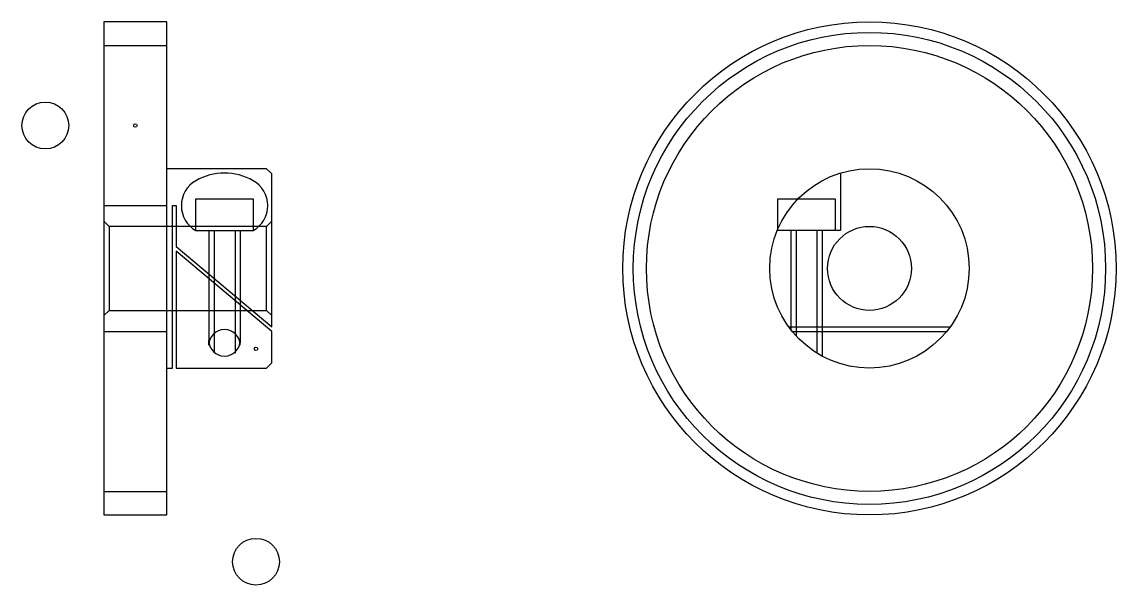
# Model space of a CAD drawing. Header units: metres. Extents: x 26 to 130, y 16 to 69.
import ezdxf

# ---------------------------------------------------------------- set-up
doc = ezdxf.new("R2010")
doc.units = ezdxf.units.M

msp = doc.modelspace()

# ---------------------------------------------------------------- linework, layer by layer
at = {"color": 4}
for p, q in [((33.451328, 67.245575), (39.451328, 67.245575)), ((42.209694, 49.605576), (47.692963, 49.605576)), ((98.702042, 40.432251), (114.103271, 40.432251)), ((99.037201, 39.995575), (113.768112, 39.995575)), ((43.451328, 38.664623), (43.451328, 39.128975)), ((46.451328, 38.664623), (46.451328, 39.128975)), ((33.451328, 24.745575), (39.451328, 24.745575))]:
    msp.add_line(p, q, dxfattribs=at)
for points in [[(33.451328, 22.495575), (33.451328, 22.495575), (39.451328, 22.495575), (39.451328, 22.495575), (39.451328, 69.495575), (39.451328, 69.495575), (33.451328, 69.495575), (33.451328, 69.495575), (33.451328, 22.495575)], [(39.451328, 36.495575), (40.00885, 36.495575), (40.00885, 51.995575), (40.343365, 51.995575), (40.343365, 48.074741), (49.451328, 40.432251), (49.451328, 54.995575), (48.951328, 55.495575), (39.451328, 55.495575)], [(42.201328, 49.605576), (47.701328, 49.605576), (47.701328, 52.605576), (42.201328, 52.605576), (42.201328, 49.605576)], [(40.343365, 36.495575), (48.951328, 36.495575), (49.451328, 36.995575), (49.451328, 39.995575), (40.343365, 47.638065), (40.343365, 36.495575)]]:
    msp.add_lwpolyline(points, dxfattribs=at)
for radius in [23.5, 21.25, 9.5, 4]:
    msp.add_circle((106.402649, 45.995575), radius, dxfattribs=at)
at = {"color": 5}
for centre, radius in [((27.876106, 59.620575), 2.230088), ((36.451328, 59.620575), 0.167257), ((47.951328, 38.328907), 0.167257), ((47.951328, 18.035398), 2.230088)]:
    msp.add_circle(centre, radius, dxfattribs=at)
at = {"color": 4}
for centre, radius, start, end in [((43.580513, 51.9799), 2.741633, 120.00000728, 239.99999102), ((44.951328, 49.605576), 5.483267, 60.00000126, 119.99999874), ((46.322144, 51.9799), 2.741633, 300.00000898, 59.99999272), ((44.951328, 38.664623), 1.5, 0, 180), ((44.951328, 39.128975), 1.5, 180, 0)]:
    msp.add_arc(centre, radius, start, end, dxfattribs=at)
at = {"layer": 'DASHDOT', "color": 7}
msp.add_circle((106.402649, 45.995575), 22.5, dxfattribs=at)
at = {"layer": 'HIDDEN', "color": 4}
for p, q in [((33.451328, 51.995575), (39.451328, 51.995575)), ((49.451328, 50.495575), (48.951328, 49.995575)), ((33.951328, 49.995575), (33.951328, 41.995575)), ((43.451328, 49.605576), (43.451328, 38.896797)), ((43.951328, 49.605576), (43.951328, 37.917828)), ((45.951328, 49.605576), (45.951328, 37.917828)), ((46.451328, 49.605576), (46.451328, 38.896797)), ((98.902649, 49.605576), (98.902649, 40.164623)), ((99.402649, 49.605576), (99.402649, 39.57296)), ((101.402649, 49.605576), (101.402649, 37.917828)), ((101.902649, 49.605576), (101.902649, 37.628975)), ((49.451328, 41.495575), (48.951328, 41.995575)), ((33.451328, 39.995575), (39.451328, 39.995575))]:
    msp.add_line(p, q, dxfattribs=at)
for points in [[(103.652649, 55.08884), (103.652649, 49.605576), (97.652649, 49.605576)], [(103.152649, 49.605576), (103.152649, 52.605576), (97.652649, 52.605576), (97.652649, 49.605576)], [(33.451328, 41.495575), (33.951328, 41.995575), (48.951328, 41.995575), (48.951328, 49.995575), (33.951328, 49.995575), (33.451328, 50.495575)]]:
    msp.add_lwpolyline(points, dxfattribs=at)

doc.saveas('drawing.dxf')
